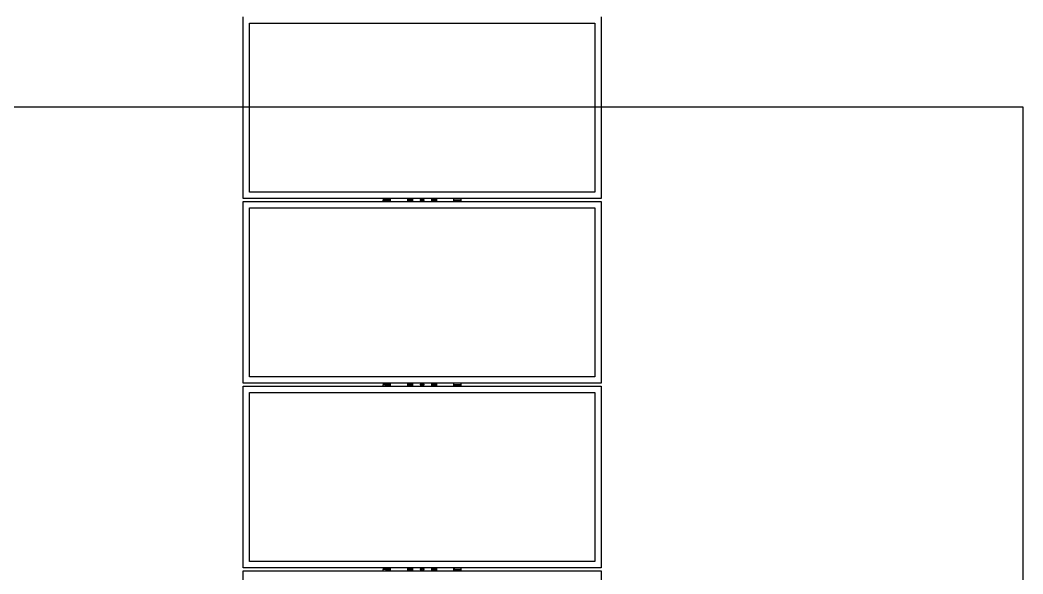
# Model space of a CAD drawing. Header units: feet. Extents: x -21 to 5170, y -254 to 1413.
# Drawn here: x 2229.6 to 2480.3, y 198.8 to 337.2 of the extents above; entities that cross this region are included whole.
import ezdxf

# ---------------------------------------------------------------- set-up
doc = ezdxf.new("R2010")
doc.units = ezdxf.units.FT
doc.header["$MEASUREMENT"] = 0
doc.layers.add('E-ARRY-TABL', color=9, linetype='Continuous')
doc.layers.add('G-NPLT', color=67, linetype='Continuous', plot=False)

msp = doc.modelspace()

# ---------------------------------------------------------------- linework, layer by layer
at = {"layer": 'E-ARRY-TABL'}
for p, q in [((2285.32588, 292.63714), (2285.32588, 338.04793)), ((2286.92808, 294.23934), (2286.92808, 336.44574)), ((2286.92808, 336.44574), (2373.26351, 336.44574)), ((2373.26351, 336.44574), (2373.26351, 294.23934)), ((2374.86571, 338.04793), (2374.86571, 292.63714)), ((2373.26351, 294.23934), (2286.92808, 294.23934)), ((2374.86571, 292.63714), (2285.32588, 292.63714)), ((2285.32588, 291.90471), (2374.86571, 291.90471)), ((2285.32588, 246.49392), (2285.32588, 291.90471)), ((2320.95496, 292.63714), (2320.36818, 292.55751)), ((2320.36818, 291.98434), (2320.95423, 291.90471)), ((2326.55737, 291.91268), (2326.56613, 291.90471)), ((2326.93206, 291.90471), (2327.06063, 291.97932)), ((2327.06994, 291.90471), (2327.0959, 291.91855)), ((2327.22544, 292.62917), (2327.21668, 292.63714)), ((2332.96853, 291.91048), (2332.97491, 291.90471)), ((2333.12166, 292.63714), (2333.09337, 292.62194)), ((2333.25758, 292.63714), (2333.12904, 292.5614)), ((2333.63185, 292.63137), (2333.62546, 292.63714)), ((2339.82341, 292.55751), (2339.23663, 292.63714)), ((2339.23736, 291.90471), (2339.82341, 291.98434)), ((2374.86571, 291.90471), (2374.86571, 246.49392)), ((2286.92808, 248.09611), (2286.92808, 290.30251)), ((2286.92808, 290.30251), (2373.26351, 290.30251)), ((2373.26351, 290.30251), (2373.26351, 248.09611)), ((2374.86571, 246.49392), (2285.32588, 246.49392)), ((2285.32588, 245.76149), (2374.86571, 245.76149)), ((2285.32588, 200.35069), (2285.32588, 245.76149)), ((2373.26351, 248.09611), (2286.92808, 248.09611)), ((2320.95496, 246.49392), (2320.36818, 246.41429)), ((2320.36818, 245.84111), (2320.95423, 245.76149)), ((2326.55737, 245.76946), (2326.56613, 245.76149)), ((2326.93206, 245.76149), (2327.06063, 245.8361)), ((2327.06994, 245.76149), (2327.0959, 245.77532)), ((2327.22544, 246.48594), (2327.21668, 246.49392)), ((2332.96853, 245.76726), (2332.97491, 245.76149)), ((2333.12166, 246.49392), (2333.09337, 246.47872)), ((2333.25758, 246.49392), (2333.12904, 246.41818)), ((2333.63185, 246.48815), (2333.62546, 246.49392)), ((2339.82341, 246.41429), (2339.23663, 246.49392)), ((2339.23736, 245.76149), (2339.82341, 245.84111)), ((2374.86571, 245.76149), (2374.86571, 200.35069)), ((2286.92808, 201.95289), (2286.92808, 244.15929)), ((2286.92808, 244.15929), (2373.26351, 244.15929)), ((2373.26351, 244.15929), (2373.26351, 201.95289)), ((2373.26351, 201.95289), (2286.92808, 201.95289)), ((2374.86571, 200.35069), (2285.32588, 200.35069)), ((2285.32588, 154.20747), (2285.32588, 199.61826)), ((2285.32588, 199.61826), (2374.86571, 199.61826)), ((2320.95496, 200.35069), (2320.36818, 200.27107)), ((2320.36818, 199.69789), (2320.95423, 199.61826)), ((2326.55737, 199.62624), (2326.56613, 199.61826)), ((2326.93206, 199.61826), (2327.06063, 199.69288)), ((2327.06994, 199.61826), (2327.0959, 199.6321)), ((2327.22544, 200.34272), (2327.21668, 200.35069)), ((2332.96853, 199.62403), (2332.97491, 199.61826)), ((2333.12166, 200.35069), (2333.09337, 200.3355)), ((2333.25758, 200.35069), (2333.12904, 200.27496)), ((2333.63185, 200.34492), (2333.62546, 200.35069)), ((2339.82341, 200.27107), (2339.23663, 200.35069)), ((2339.23736, 199.61826), (2339.82341, 199.69789)), ((2374.86571, 199.61826), (2374.86571, 154.20747))]:
    msp.add_line(p, q, dxfattribs=at)
for centre, radius in [((2326.89141, 292.27092), 0.33715), ((2326.89141, 292.27092), 0.24051), ((2326.89141, 292.27092), 0.22889), ((2333.30019, 292.27092), 0.33715), ((2333.30019, 292.27092), 0.24051), ((2333.30019, 292.27092), 0.22889), ((2326.89141, 246.1277), 0.33715), ((2326.89141, 246.1277), 0.24051), ((2326.89141, 246.1277), 0.22889), ((2333.30019, 246.1277), 0.33715), ((2333.30019, 246.1277), 0.24051), ((2333.30019, 246.1277), 0.22889), ((2326.89141, 199.98448), 0.33715), ((2326.89141, 199.98448), 0.24051), ((2326.89141, 199.98448), 0.22889), ((2333.30019, 199.98448), 0.33715), ((2333.30019, 199.98448), 0.24051), ((2333.30019, 199.98448), 0.22889)]:
    msp.add_circle(centre, radius, dxfattribs=at)
for centre, radius, start, end in [((2326.89141, 292.27092), 0.48981, 131.6116092, 227.0024407), ((2326.89141, 292.27092), 0.40742, 115.9892336, 244.0107664), ((2326.89141, 292.27092), 0.40742, 300.1274387, 64.0107664), ((2326.89141, 292.27092), 0.48981, 311.6116092, 47.0024032), ((2333.30019, 292.27092), 0.48981, 131.6116092, 227.3815096), ((2333.30019, 292.27092), 0.40742, 120.5065041, 244.0107664), ((2333.30019, 292.27092), 0.40742, 295.9892336, 64.0107664), ((2333.30019, 292.27092), 0.48981, 311.6116092, 47.3814721), ((2326.89141, 246.1277), 0.48981, 131.6116092, 227.0024407), ((2326.89141, 246.1277), 0.40742, 115.9892336, 244.0107664), ((2326.89141, 246.1277), 0.40742, 300.1274387, 64.0107664), ((2326.89141, 246.1277), 0.48981, 311.6116092, 47.0024032), ((2333.30019, 246.1277), 0.48981, 131.6116092, 227.3815096), ((2333.30019, 246.1277), 0.40742, 120.5065041, 244.0107664), ((2333.30019, 246.1277), 0.40742, 295.9892336, 64.0107664), ((2333.30019, 246.1277), 0.48981, 311.6116092, 47.3814721), ((2326.89141, 199.98448), 0.48981, 131.6116092, 227.0024407), ((2326.89141, 199.98448), 0.40742, 115.9892336, 244.0107664), ((2326.89141, 199.98448), 0.40742, 300.1274387, 64.0107664), ((2326.89141, 199.98448), 0.48981, 311.6116092, 47.0024032), ((2333.30019, 199.98448), 0.48981, 131.6116092, 227.3815096), ((2333.30019, 199.98448), 0.40742, 120.5065041, 244.0107664), ((2333.30019, 199.98448), 0.40742, 295.9892336, 64.0107664), ((2333.30019, 199.98448), 0.48981, 311.6116092, 47.3814721)]:
    msp.add_arc(centre, radius, start, end, dxfattribs=at)
for points, knots in [([(2320.36818, 292.55751), (2320.36818, 292.57123), (2320.36818, 292.58778), (2320.36818, 292.62994), (2320.36818, 292.63714)], [0, 0, 0, 0, 0.829245833, 1, 1, 1, 1]), ([(2320.36818, 292.55751), (2320.36818, 292.55246), (2320.36818, 292.52296), (2320.36818, 292.49646), (2320.36818, 292.45077), (2320.36818, 292.40885), (2320.36818, 292.35762), (2320.36818, 292.31986), (2320.36818, 292.30073)], [0, 0, 0, 0, 0.104408076, 0.610092505, 0.713229006, 0.816381409, 0.906958044, 1, 1, 1, 1]), ([(2322.20591, 292.34936), (2321.89974, 292.33863), (2321.28746, 292.31716), (2320.67459, 292.3062), (2320.36818, 292.30073)], [0, 0, 0, 0, 0.500036901, 1, 1, 1, 1]), ([(2320.36818, 292.30073), (2320.36818, 292.2975), (2320.36818, 292.29295), (2320.36818, 292.28573), (2320.36818, 292.28126), (2320.36818, 292.27763), (2320.36818, 292.27619), (2320.36818, 292.27329), (2320.36818, 292.26852), (2320.36818, 292.26188), (2320.36818, 292.25331), (2320.36818, 292.23974), (2320.36818, 292.21922), (2320.36818, 292.2024), (2320.36818, 292.19269)], [0, 0, 0, 0, 0.088792677, 0.125266565, 0.198196576, 0.211434953, 0.224673296, 0.237911626, 0.290864967, 0.355531486, 0.42020743, 0.526263413, 0.726625991, 1, 1, 1, 1]), ([(2322.20613, 292.09539), (2321.90004, 292.11577), (2321.28793, 292.15651), (2320.67474, 292.18063), (2320.36818, 292.19269)], [0, 0, 0, 0, 0.500050032, 1, 1, 1, 1]), ([(2320.36818, 291.98434), (2320.36818, 291.99927), (2320.36818, 292.02743), (2320.36818, 292.05942), (2320.36818, 292.08565), (2320.36818, 292.1291), (2320.36818, 292.16801), (2320.36818, 292.19034), (2320.36818, 292.19269)], [0, 0, 0, 0, 0.336781761, 0.635414469, 0.762435252, 0.874639399, 0.986817621, 1, 1, 1, 1]), ([(2320.36818, 291.90471), (2320.36818, 291.91318), (2320.36818, 291.95486), (2320.36818, 291.97126), (2320.36818, 291.98434)], [0, 0, 0, 0, 0.203251759, 1, 1, 1, 1]), ([(2322.20591, 292.34936), (2322.20602, 292.3779), (2322.20625, 292.4393), (2322.20595, 292.52515), (2322.2052, 292.59561), (2322.20436, 292.62472), (2322.204, 292.63714)], [0, 0, 0, 0, 0.237682332, 0.511297981, 0.791460281, 1, 1, 1, 1]), ([(2322.20401, 291.90471), (2322.20436, 291.91721), (2322.20515, 291.9455), (2322.20592, 292.01074), (2322.20606, 292.0673), (2322.20613, 292.09539)], [0, 0, 0, 0, 0.284877006, 0.644722971, 1, 1, 1, 1]), ([(2322.20613, 292.09539), (2322.20605, 292.1347), (2322.20595, 292.1817), (2322.20567, 292.23708), (2322.20562, 292.26199), (2322.20561, 292.28306), (2322.20568, 292.29834), (2322.20568, 292.3093), (2322.20576, 292.32532), (2322.20586, 292.34028), (2322.20591, 292.34936)], [0, 0, 0, 0, 0.473900563, 0.566584192, 0.646097342, 0.765289978, 0.812851893, 0.824688911, 0.893504587, 1, 1, 1, 1]), ([(2326.72218, 292.56253), (2326.67803, 292.5369), (2326.62102, 292.50382), (2326.56618, 292.472), (2326.55383, 292.46483)], [0, 0, 0, 0, 0.774619327, 1, 1, 1, 1]), ([(2326.55383, 292.46483), (2326.5539, 292.43321), (2326.55404, 292.36941), (2326.55418, 292.30345), (2326.55426, 292.27017)], [0, 0, 0, 0, 0.495457963, 1, 1, 1, 1]), ([(2326.55426, 292.27017), (2326.55427, 292.26556), (2326.55441, 292.19983), (2326.55456, 292.13541), (2326.55469, 292.07552)], [0, 0, 0, 0, 0.070220322, 1, 1, 1, 1]), ([(2326.55469, 292.07552), (2326.5821, 292.05978), (2326.63743, 292.028), (2326.69462, 291.99515), (2326.72348, 291.97857)], [0, 0, 0, 0, 0.495457963, 1, 1, 1, 1]), ([(2326.85075, 292.63714), (2326.82189, 292.62039), (2326.77953, 292.59581), (2326.73605, 292.57057), (2326.72218, 292.56253)], [0, 0, 0, 0, 0.681174188, 1, 1, 1, 1]), ([(2326.72348, 291.97857), (2326.72748, 291.97627), (2326.7709, 291.95133), (2326.81345, 291.92689), (2326.85208, 291.90471)], [0, 0, 0, 0, 0.09219659, 1, 1, 1, 1]), ([(2327.05933, 292.56328), (2327.05533, 292.56558), (2327.01191, 292.59052), (2326.96936, 292.61495), (2326.93073, 292.63714)], [0, 0, 0, 0, 0.09219659, 1, 1, 1, 1]), ([(2327.22812, 292.46633), (2327.20071, 292.48207), (2327.14538, 292.51385), (2327.08819, 292.5467), (2327.05933, 292.56328)], [0, 0, 0, 0, 0.495457963, 1, 1, 1, 1]), ([(2327.06063, 291.97932), (2327.07448, 291.98736), (2327.13145, 292.02042), (2327.18697, 292.05264), (2327.22898, 292.07702)], [0, 0, 0, 0, 0.243165711, 1, 1, 1, 1]), ([(2327.22855, 292.27167), (2327.22854, 292.27629), (2327.2284, 292.34202), (2327.22825, 292.40644), (2327.22812, 292.46633)], [0, 0, 0, 0, 0.070220322, 1, 1, 1, 1]), ([(2327.22898, 292.07702), (2327.22891, 292.10864), (2327.22877, 292.17244), (2327.22863, 292.2384), (2327.22855, 292.27167)], [0, 0, 0, 0, 0.495457963, 1, 1, 1, 1]), ([(2327.45885, 291.90471), (2327.45907, 291.93326), (2327.46092, 292.17739), (2327.45959, 292.42154), (2327.45842, 292.63714)], [0, 0, 0, 0, 0.116959652, 1, 1, 1, 1]), ([(2327.68712, 292.63714), (2327.68793, 292.42108), (2327.68886, 292.17693), (2327.68738, 291.93279), (2327.68721, 291.90471)], [0, 0, 0, 0, 0.88496735, 1, 1, 1, 1]), ([(2330.02467, 291.90471), (2330.0051, 291.90695), (2329.94203, 291.91418), (2329.84698, 291.96955), (2329.75567, 292.06292), (2329.70266, 292.18286), (2329.69434, 292.31218), (2329.73128, 292.43667), (2329.8091, 292.5409), (2329.90889, 292.61341), (2329.98488, 292.62997), (2330.01781, 292.63714)], [0, 0, 0, 0, 0.055467135, 0.178740105, 0.301068238, 0.422074784, 0.541486052, 0.660550552, 0.781493861, 0.905315943, 1, 1, 1, 1]), ([(2330.32752, 292.21869), (2330.33087, 292.24515), (2330.33656, 292.28996), (2330.31916, 292.36028), (2330.28372, 292.4236), (2330.22289, 292.47686), (2330.14809, 292.50724), (2330.06703, 292.5113), (2329.98905, 292.48821), (2329.92336, 292.44078), (2329.87713, 292.37463), (2329.85514, 292.2968), (2329.86004, 292.2158), (2329.88116, 292.16574), (2329.90973, 292.12089), (2329.94599, 292.08081), (2330.01678, 292.04218), (2330.09667, 292.02886), (2330.1769, 292.04276), (2330.24733, 292.08249), (2330.30238, 292.14266), (2330.31916, 292.1934), (2330.32752, 292.21869)], [0, 0, 0, 0, 0.05318276, 0.090051856, 0.143930989, 0.197508132, 0.250693831, 0.303997406, 0.357752004, 0.411588514, 0.465007081, 0.518157859, 0.571608056, 0.625348022, 0.625461196, 0.679189914, 0.732471661, 0.785668797, 0.839276455, 0.893156273, 0.946740624, 1, 1, 1, 1]), ([(2330.48948, 292.31364), (2330.49017, 292.27124), (2330.49156, 292.18615), (2330.43749, 292.06627), (2330.34813, 291.97197), (2330.25188, 291.91493), (2330.18706, 291.9072), (2330.16618, 291.90471)], [0, 0, 0, 0, 0.218328363, 0.43818827, 0.662256444, 0.89122321, 1, 1, 1, 1]), ([(2330.18795, 292.63714), (2330.22778, 292.62475), (2330.30935, 292.59937), (2330.4079, 292.51386), (2330.47019, 292.41359), (2330.48393, 292.34243), (2330.48948, 292.31364)], [0, 0, 0, 0, 0.263744587, 0.540159175, 0.814036973, 1, 1, 1, 1]), ([(2332.50433, 291.90471), (2332.50365, 292.12402), (2332.5029, 292.36817), (2332.50417, 292.61231), (2332.5043, 292.63714)], [0, 0, 0, 0, 0.898277382, 1, 1, 1, 1]), ([(2332.73272, 292.63714), (2332.73253, 292.61181), (2332.73065, 292.36768), (2332.73199, 292.12353), (2332.73319, 291.90471)], [0, 0, 0, 0, 0.10376783, 1, 1, 1, 1]), ([(2333.12904, 292.5614), (2333.11524, 292.55327), (2333.05848, 292.51983), (2333.00318, 292.48725), (2332.96133, 292.46259)], [0, 0, 0, 0, 0.243165711, 1, 1, 1, 1]), ([(2332.96133, 292.46259), (2332.96161, 292.43098), (2332.96217, 292.36718), (2332.96276, 292.30122), (2332.96305, 292.26794)], [0, 0, 0, 0, 0.495457963, 1, 1, 1, 1]), ([(2332.96305, 292.26794), (2332.96309, 292.26333), (2332.96367, 292.1976), (2332.96424, 292.13319), (2332.96477, 292.0733)], [0, 0, 0, 0, 0.070220322, 1, 1, 1, 1]), ([(2332.96477, 292.0733), (2332.99229, 292.05774), (2333.04782, 292.02632), (2333.10523, 291.99385), (2333.1342, 291.97747)], [0, 0, 0, 0, 0.495457963, 1, 1, 1, 1]), ([(2333.1342, 291.97747), (2333.13822, 291.97519), (2333.18165, 291.95063), (2333.22421, 291.92656), (2333.26283, 291.90471)], [0, 0, 0, 0, 0.092516545, 1, 1, 1, 1]), ([(2333.46617, 292.56438), (2333.46215, 292.56665), (2333.41872, 292.59122), (2333.37616, 292.61529), (2333.33754, 292.63714)], [0, 0, 0, 0, 0.092516545, 1, 1, 1, 1]), ([(2333.34279, 291.90471), (2333.37169, 291.92174), (2333.41405, 291.9467), (2333.45753, 291.97231), (2333.47133, 291.98045)], [0, 0, 0, 0, 0.682346465, 1, 1, 1, 1]), ([(2333.6356, 292.46855), (2333.60808, 292.48411), (2333.55255, 292.51553), (2333.49514, 292.548), (2333.46617, 292.56438)], [0, 0, 0, 0, 0.495457963, 1, 1, 1, 1]), ([(2333.47133, 291.98045), (2333.51532, 292.00636), (2333.5721, 292.03982), (2333.62673, 292.07201), (2333.63904, 292.07926)], [0, 0, 0, 0, 0.774619327, 1, 1, 1, 1]), ([(2333.63732, 292.27391), (2333.63728, 292.27852), (2333.6367, 292.34425), (2333.63613, 292.40866), (2333.6356, 292.46855)], [0, 0, 0, 0, 0.070220322, 1, 1, 1, 1]), ([(2333.63904, 292.07926), (2333.63876, 292.11087), (2333.6382, 292.17467), (2333.63761, 292.24063), (2333.63732, 292.27391)], [0, 0, 0, 0, 0.495457963, 1, 1, 1, 1]), ([(2337.98568, 292.34936), (2337.98556, 292.38239), (2337.98531, 292.45352), (2337.98581, 292.54798), (2337.98665, 292.61201), (2337.98745, 292.63212), (2337.98765, 292.63714)], [0, 0, 0, 0, 0.272878633, 0.587618909, 0.897093641, 1, 1, 1, 1]), ([(2337.98546, 292.09539), (2337.98554, 292.1347), (2337.98564, 292.1817), (2337.98592, 292.23708), (2337.98597, 292.26199), (2337.98598, 292.28306), (2337.98592, 292.29834), (2337.98591, 292.3093), (2337.98583, 292.32532), (2337.98574, 292.34028), (2337.98568, 292.34936)], [0, 0, 0, 0, 0.473900563, 0.566584192, 0.646097342, 0.765289978, 0.812851893, 0.824688911, 0.893504587, 1, 1, 1, 1]), ([(2337.98546, 292.09539), (2338.29155, 292.11577), (2338.90366, 292.15651), (2339.51685, 292.18063), (2339.82341, 292.19269)], [0, 0, 0, 0, 0.500050032, 1, 1, 1, 1]), ([(2337.98766, 291.90471), (2337.98747, 291.90974), (2337.98667, 291.92989), (2337.98577, 291.99315), (2337.98556, 292.06112), (2337.98546, 292.09539)], [0, 0, 0, 0, 0.141530855, 0.567144679, 1, 1, 1, 1]), ([(2337.98568, 292.34936), (2338.29185, 292.33863), (2338.90413, 292.31716), (2339.517, 292.3062), (2339.82341, 292.30073)], [0, 0, 0, 0, 0.500036901, 1, 1, 1, 1]), ([(2339.82341, 292.63714), (2339.82341, 292.62867), (2339.82341, 292.58699), (2339.82341, 292.57059), (2339.82341, 292.55751)], [0, 0, 0, 0, 0.203251759, 1, 1, 1, 1]), ([(2339.82341, 292.30073), (2339.82341, 292.31943), (2339.82341, 292.35935), (2339.82341, 292.41229), (2339.82341, 292.45574), (2339.82341, 292.4827), (2339.82341, 292.51443), (2339.82341, 292.54276), (2339.82341, 292.55751)], [0, 0, 0, 0, 0.090987099, 0.194222261, 0.297480686, 0.412851507, 0.694273649, 1, 1, 1, 1]), ([(2339.82341, 292.19269), (2339.82341, 292.20601), (2339.82341, 292.22448), (2339.82341, 292.24481), (2339.82341, 292.2528), (2339.82341, 292.26078), (2339.82341, 292.26809), (2339.82341, 292.27474), (2339.82341, 292.27641), (2339.82341, 292.27873), (2339.82341, 292.28172), (2339.82341, 292.28704), (2339.82341, 292.29338), (2339.82341, 292.29838), (2339.82341, 292.30073)], [0, 0, 0, 0, 0.378460386, 0.525059812, 0.561520365, 0.597982148, 0.743875857, 0.762193155, 0.780422606, 0.789537342, 0.825996993, 0.862456604, 0.935401836, 1, 1, 1, 1]), ([(2339.82341, 291.98434), (2339.82341, 291.9994), (2339.82341, 292.02922), (2339.82341, 292.05821), (2339.82341, 292.09281), (2339.82341, 292.13885), (2339.82341, 292.1755), (2339.82341, 292.19269)], [0, 0, 0, 0, 0.332265312, 0.657491515, 0.788304514, 0.900705037, 1, 1, 1, 1]), ([(2339.82341, 291.98434), (2339.82341, 291.97062), (2339.82341, 291.95407), (2339.82341, 291.91191), (2339.82341, 291.90471)], [0, 0, 0, 0, 0.829245833, 1, 1, 1, 1]), ([(2320.36818, 246.41429), (2320.36818, 246.42801), (2320.36818, 246.44455), (2320.36818, 246.48672), (2320.36818, 246.49392)], [0, 0, 0, 0, 0.829245833, 1, 1, 1, 1]), ([(2320.36818, 246.41429), (2320.36818, 246.40924), (2320.36818, 246.37974), (2320.36818, 246.35324), (2320.36818, 246.30755), (2320.36818, 246.26563), (2320.36818, 246.2144), (2320.36818, 246.17664), (2320.36818, 246.1575)], [0, 0, 0, 0, 0.104408076, 0.610092505, 0.713229006, 0.816381409, 0.906958044, 1, 1, 1, 1]), ([(2322.20591, 246.20614), (2321.89974, 246.1954), (2321.28746, 246.17393), (2320.67459, 246.16298), (2320.36818, 246.1575)], [0, 0, 0, 0, 0.500036901, 1, 1, 1, 1]), ([(2320.36818, 246.1575), (2320.36818, 246.15428), (2320.36818, 246.14973), (2320.36818, 246.1425), (2320.36818, 246.13803), (2320.36818, 246.13441), (2320.36818, 246.13296), (2320.36818, 246.13007), (2320.36818, 246.1253), (2320.36818, 246.11866), (2320.36818, 246.11008), (2320.36818, 246.09651), (2320.36818, 246.07599), (2320.36818, 246.05918), (2320.36818, 246.04947)], [0, 0, 0, 0, 0.088792677, 0.125266565, 0.198196576, 0.211434953, 0.224673296, 0.237911626, 0.290864967, 0.355531486, 0.42020743, 0.526263413, 0.726625991, 1, 1, 1, 1]), ([(2322.20613, 245.95217), (2321.90004, 245.97254), (2321.28793, 246.01329), (2320.67474, 246.03741), (2320.36818, 246.04947)], [0, 0, 0, 0, 0.500050032, 1, 1, 1, 1]), ([(2320.36818, 245.84111), (2320.36818, 245.85604), (2320.36818, 245.88421), (2320.36818, 245.9162), (2320.36818, 245.94243), (2320.36818, 245.98588), (2320.36818, 246.02479), (2320.36818, 246.04712), (2320.36818, 246.04947)], [0, 0, 0, 0, 0.336781761, 0.635414469, 0.762435252, 0.874639399, 0.986817621, 1, 1, 1, 1]), ([(2320.36818, 245.76149), (2320.36818, 245.76996), (2320.36818, 245.81163), (2320.36818, 245.82804), (2320.36818, 245.84111)], [0, 0, 0, 0, 0.203251759, 1, 1, 1, 1]), ([(2322.20591, 246.20614), (2322.20602, 246.23468), (2322.20625, 246.29608), (2322.20595, 246.38193), (2322.2052, 246.45239), (2322.20436, 246.4815), (2322.204, 246.49392)], [0, 0, 0, 0, 0.237682332, 0.511297981, 0.791460281, 1, 1, 1, 1]), ([(2322.20401, 245.76149), (2322.20436, 245.77399), (2322.20515, 245.80228), (2322.20592, 245.86752), (2322.20606, 245.92407), (2322.20613, 245.95217)], [0, 0, 0, 0, 0.284877006, 0.644722971, 1, 1, 1, 1]), ([(2322.20613, 245.95217), (2322.20605, 245.99148), (2322.20595, 246.03848), (2322.20567, 246.09386), (2322.20562, 246.11877), (2322.20561, 246.13984), (2322.20568, 246.15511), (2322.20568, 246.16608), (2322.20576, 246.1821), (2322.20586, 246.19705), (2322.20591, 246.20614)], [0, 0, 0, 0, 0.473900563, 0.566584192, 0.646097342, 0.765289978, 0.812851893, 0.824688911, 0.893504587, 1, 1, 1, 1]), ([(2326.72218, 246.4193), (2326.67803, 246.39368), (2326.62102, 246.3606), (2326.56618, 246.32878), (2326.55383, 246.3216)], [0, 0, 0, 0, 0.774619327, 1, 1, 1, 1]), ([(2326.55383, 246.3216), (2326.5539, 246.28999), (2326.55404, 246.22619), (2326.55418, 246.16023), (2326.55426, 246.12695)], [0, 0, 0, 0, 0.495457963, 1, 1, 1, 1]), ([(2326.55426, 246.12695), (2326.55427, 246.12234), (2326.55441, 246.0566), (2326.55456, 245.99219), (2326.55469, 245.9323)], [0, 0, 0, 0, 0.070220322, 1, 1, 1, 1]), ([(2326.55469, 245.9323), (2326.5821, 245.91655), (2326.63743, 245.88478), (2326.69462, 245.85192), (2326.72348, 245.83535)], [0, 0, 0, 0, 0.495457963, 1, 1, 1, 1]), ([(2326.85075, 246.49392), (2326.82189, 246.47717), (2326.77953, 246.45258), (2326.73605, 246.42735), (2326.72218, 246.4193)], [0, 0, 0, 0, 0.681174188, 1, 1, 1, 1]), ([(2326.72348, 245.83535), (2326.72748, 245.83305), (2326.7709, 245.80811), (2326.81345, 245.78367), (2326.85208, 245.76149)], [0, 0, 0, 0, 0.09219659, 1, 1, 1, 1]), ([(2327.05933, 246.42005), (2327.05533, 246.42235), (2327.01191, 246.44729), (2326.96936, 246.47173), (2326.93073, 246.49392)], [0, 0, 0, 0, 0.09219659, 1, 1, 1, 1]), ([(2327.22812, 246.3231), (2327.20071, 246.33885), (2327.14538, 246.37063), (2327.08819, 246.40348), (2327.05933, 246.42005)], [0, 0, 0, 0, 0.495457963, 1, 1, 1, 1]), ([(2327.06063, 245.8361), (2327.07448, 245.84414), (2327.13145, 245.8772), (2327.18697, 245.90942), (2327.22898, 245.9338)], [0, 0, 0, 0, 0.243165711, 1, 1, 1, 1]), ([(2327.22855, 246.12845), (2327.22854, 246.13307), (2327.2284, 246.1988), (2327.22825, 246.26321), (2327.22812, 246.3231)], [0, 0, 0, 0, 0.070220322, 1, 1, 1, 1]), ([(2327.22898, 245.9338), (2327.22891, 245.96541), (2327.22877, 246.02922), (2327.22863, 246.09517), (2327.22855, 246.12845)], [0, 0, 0, 0, 0.495457963, 1, 1, 1, 1]), ([(2327.45885, 245.76149), (2327.45907, 245.79004), (2327.46092, 246.03417), (2327.45959, 246.27832), (2327.45842, 246.49392)], [0, 0, 0, 0, 0.116959652, 1, 1, 1, 1]), ([(2327.68712, 246.49392), (2327.68793, 246.27785), (2327.68886, 246.0337), (2327.68738, 245.78957), (2327.68721, 245.76149)], [0, 0, 0, 0, 0.88496735, 1, 1, 1, 1]), ([(2330.02467, 245.76149), (2330.0051, 245.76373), (2329.94203, 245.77095), (2329.84698, 245.82633), (2329.75567, 245.91969), (2329.70266, 246.03963), (2329.69434, 246.16896), (2329.73128, 246.29344), (2329.8091, 246.39767), (2329.90889, 246.47018), (2329.98488, 246.48674), (2330.01781, 246.49392)], [0, 0, 0, 0, 0.055467135, 0.178740105, 0.301068238, 0.422074784, 0.541486052, 0.660550552, 0.781493861, 0.905315943, 1, 1, 1, 1]), ([(2330.32752, 246.07547), (2330.33087, 246.10193), (2330.33656, 246.14674), (2330.31916, 246.21706), (2330.28372, 246.28038), (2330.22289, 246.33364), (2330.14809, 246.36402), (2330.06703, 246.36808), (2329.98905, 246.34499), (2329.92336, 246.29755), (2329.87713, 246.23141), (2329.85514, 246.15358), (2329.86004, 246.07258), (2329.88116, 246.02252), (2329.90973, 245.97767), (2329.94599, 245.93759), (2330.01678, 245.89896), (2330.09667, 245.88563), (2330.1769, 245.89954), (2330.24733, 245.93927), (2330.30238, 245.99943), (2330.31916, 246.05017), (2330.32752, 246.07547)], [0, 0, 0, 0, 0.05318276, 0.090051856, 0.143930989, 0.197508132, 0.250693831, 0.303997406, 0.357752004, 0.411588514, 0.465007081, 0.518157859, 0.571608056, 0.625348022, 0.625461196, 0.679189914, 0.732471661, 0.785668797, 0.839276455, 0.893156273, 0.946740624, 1, 1, 1, 1]), ([(2330.48948, 246.17042), (2330.49017, 246.12802), (2330.49156, 246.04292), (2330.43749, 245.92304), (2330.34813, 245.82874), (2330.25188, 245.77171), (2330.18706, 245.76398), (2330.16618, 245.76149)], [0, 0, 0, 0, 0.218328363, 0.43818827, 0.662256444, 0.89122321, 1, 1, 1, 1]), ([(2330.18795, 246.49392), (2330.22778, 246.48153), (2330.30935, 246.45615), (2330.4079, 246.37064), (2330.47019, 246.27037), (2330.48393, 246.1992), (2330.48948, 246.17042)], [0, 0, 0, 0, 0.263744587, 0.540159175, 0.814036973, 1, 1, 1, 1]), ([(2332.50433, 245.76149), (2332.50365, 245.9808), (2332.5029, 246.22495), (2332.50417, 246.46908), (2332.5043, 246.49392)], [0, 0, 0, 0, 0.898277382, 1, 1, 1, 1]), ([(2332.73272, 246.49392), (2332.73253, 246.46858), (2332.73065, 246.22446), (2332.73199, 245.9803), (2332.73319, 245.76149)], [0, 0, 0, 0, 0.10376783, 1, 1, 1, 1]), ([(2333.12904, 246.41818), (2333.11524, 246.41005), (2333.05848, 246.37661), (2333.00318, 246.34403), (2332.96133, 246.31937)], [0, 0, 0, 0, 0.243165711, 1, 1, 1, 1]), ([(2332.96133, 246.31937), (2332.96161, 246.28775), (2332.96217, 246.22395), (2332.96276, 246.158), (2332.96305, 246.12472)], [0, 0, 0, 0, 0.495457963, 1, 1, 1, 1]), ([(2332.96305, 246.12472), (2332.96309, 246.12011), (2332.96367, 246.05438), (2332.96424, 245.98997), (2332.96477, 245.93008)], [0, 0, 0, 0, 0.070220322, 1, 1, 1, 1]), ([(2332.96477, 245.93008), (2332.99229, 245.91451), (2333.04782, 245.8831), (2333.10523, 245.85063), (2333.1342, 245.83424)], [0, 0, 0, 0, 0.495457963, 1, 1, 1, 1]), ([(2333.1342, 245.83424), (2333.13822, 245.83197), (2333.18165, 245.80741), (2333.22421, 245.78333), (2333.26283, 245.76149)], [0, 0, 0, 0, 0.092516545, 1, 1, 1, 1]), ([(2333.46617, 246.42116), (2333.46215, 246.42343), (2333.41872, 246.448), (2333.37616, 246.47207), (2333.33754, 246.49392)], [0, 0, 0, 0, 0.092516545, 1, 1, 1, 1]), ([(2333.34279, 245.76149), (2333.37169, 245.77852), (2333.41405, 245.80347), (2333.45753, 245.82909), (2333.47133, 245.83722)], [0, 0, 0, 0, 0.682346465, 1, 1, 1, 1]), ([(2333.6356, 246.32533), (2333.60808, 246.34089), (2333.55255, 246.3723), (2333.49514, 246.40478), (2333.46617, 246.42116)], [0, 0, 0, 0, 0.495457963, 1, 1, 1, 1]), ([(2333.47133, 245.83722), (2333.51532, 245.86314), (2333.5721, 245.8966), (2333.62673, 245.92878), (2333.63904, 245.93604)], [0, 0, 0, 0, 0.774619327, 1, 1, 1, 1]), ([(2333.63732, 246.13068), (2333.63728, 246.1353), (2333.6367, 246.20103), (2333.63613, 246.26544), (2333.6356, 246.32533)], [0, 0, 0, 0, 0.070220322, 1, 1, 1, 1]), ([(2333.63904, 245.93604), (2333.63876, 245.96765), (2333.6382, 246.03145), (2333.63761, 246.09741), (2333.63732, 246.13068)], [0, 0, 0, 0, 0.495457963, 1, 1, 1, 1]), ([(2337.98568, 246.20614), (2337.98556, 246.23917), (2337.98531, 246.3103), (2337.98581, 246.40476), (2337.98665, 246.46878), (2337.98745, 246.4889), (2337.98765, 246.49392)], [0, 0, 0, 0, 0.272878633, 0.587618909, 0.897093641, 1, 1, 1, 1]), ([(2337.98546, 245.95217), (2337.98554, 245.99148), (2337.98564, 246.03848), (2337.98592, 246.09386), (2337.98597, 246.11877), (2337.98598, 246.13984), (2337.98592, 246.15511), (2337.98591, 246.16608), (2337.98583, 246.1821), (2337.98574, 246.19705), (2337.98568, 246.20614)], [0, 0, 0, 0, 0.473900563, 0.566584192, 0.646097342, 0.765289978, 0.812851893, 0.824688911, 0.893504587, 1, 1, 1, 1]), ([(2337.98546, 245.95217), (2338.29155, 245.97254), (2338.90366, 246.01329), (2339.51685, 246.03741), (2339.82341, 246.04947)], [0, 0, 0, 0, 0.500050032, 1, 1, 1, 1]), ([(2337.98766, 245.76149), (2337.98747, 245.76652), (2337.98667, 245.78667), (2337.98577, 245.84993), (2337.98556, 245.9179), (2337.98546, 245.95217)], [0, 0, 0, 0, 0.141530855, 0.567144679, 1, 1, 1, 1]), ([(2337.98568, 246.20614), (2338.29185, 246.1954), (2338.90413, 246.17393), (2339.517, 246.16298), (2339.82341, 246.1575)], [0, 0, 0, 0, 0.500036901, 1, 1, 1, 1]), ([(2339.82341, 246.49392), (2339.82341, 246.48545), (2339.82341, 246.44377), (2339.82341, 246.42736), (2339.82341, 246.41429)], [0, 0, 0, 0, 0.203251759, 1, 1, 1, 1]), ([(2339.82341, 246.1575), (2339.82341, 246.1762), (2339.82341, 246.21613), (2339.82341, 246.26907), (2339.82341, 246.31252), (2339.82341, 246.33948), (2339.82341, 246.37121), (2339.82341, 246.39954), (2339.82341, 246.41429)], [0, 0, 0, 0, 0.090987099, 0.194222261, 0.297480686, 0.412851507, 0.694273649, 1, 1, 1, 1]), ([(2339.82341, 246.04947), (2339.82341, 246.06279), (2339.82341, 246.08126), (2339.82341, 246.10159), (2339.82341, 246.10958), (2339.82341, 246.11756), (2339.82341, 246.12487), (2339.82341, 246.13152), (2339.82341, 246.13319), (2339.82341, 246.13551), (2339.82341, 246.1385), (2339.82341, 246.14382), (2339.82341, 246.15016), (2339.82341, 246.15516), (2339.82341, 246.1575)], [0, 0, 0, 0, 0.378460386, 0.525059812, 0.561520365, 0.597982148, 0.743875857, 0.762193155, 0.780422606, 0.789537342, 0.825996993, 0.862456604, 0.935401836, 1, 1, 1, 1]), ([(2339.82341, 245.84111), (2339.82341, 245.85618), (2339.82341, 245.886), (2339.82341, 245.91499), (2339.82341, 245.94958), (2339.82341, 245.99563), (2339.82341, 246.03228), (2339.82341, 246.04947)], [0, 0, 0, 0, 0.332265312, 0.657491515, 0.788304514, 0.900705037, 1, 1, 1, 1]), ([(2339.82341, 245.84111), (2339.82341, 245.82739), (2339.82341, 245.81085), (2339.82341, 245.76869), (2339.82341, 245.76149)], [0, 0, 0, 0, 0.829245833, 1, 1, 1, 1]), ([(2320.36818, 200.27107), (2320.36818, 200.28479), (2320.36818, 200.30133), (2320.36818, 200.3435), (2320.36818, 200.35069)], [0, 0, 0, 0, 0.829245833, 1, 1, 1, 1]), ([(2320.36818, 200.27107), (2320.36818, 200.26602), (2320.36818, 200.23651), (2320.36818, 200.21002), (2320.36818, 200.16433), (2320.36818, 200.1224), (2320.36818, 200.07118), (2320.36818, 200.03341), (2320.36818, 200.01428)], [0, 0, 0, 0, 0.104408076, 0.610092505, 0.713229006, 0.816381409, 0.906958044, 1, 1, 1, 1]), ([(2322.20591, 200.06291), (2321.89974, 200.05218), (2321.28746, 200.03071), (2320.67459, 200.01976), (2320.36818, 200.01428)], [0, 0, 0, 0, 0.500036901, 1, 1, 1, 1]), ([(2320.36818, 200.01428), (2320.36818, 200.01105), (2320.36818, 200.0065), (2320.36818, 199.99928), (2320.36818, 199.99481), (2320.36818, 199.99119), (2320.36818, 199.98974), (2320.36818, 199.98685), (2320.36818, 199.98208), (2320.36818, 199.97543), (2320.36818, 199.96686), (2320.36818, 199.95329), (2320.36818, 199.93277), (2320.36818, 199.91595), (2320.36818, 199.90625)], [0, 0, 0, 0, 0.088792677, 0.125266565, 0.198196576, 0.211434953, 0.224673296, 0.237911626, 0.290864967, 0.355531486, 0.42020743, 0.526263413, 0.726625991, 1, 1, 1, 1]), ([(2322.20613, 199.80895), (2321.90004, 199.82932), (2321.28793, 199.87007), (2320.67474, 199.89419), (2320.36818, 199.90625)], [0, 0, 0, 0, 0.500050032, 1, 1, 1, 1]), ([(2320.36818, 199.69789), (2320.36818, 199.71282), (2320.36818, 199.74099), (2320.36818, 199.77297), (2320.36818, 199.79921), (2320.36818, 199.84266), (2320.36818, 199.88157), (2320.36818, 199.9039), (2320.36818, 199.90625)], [0, 0, 0, 0, 0.336781761, 0.635414469, 0.762435252, 0.874639399, 0.986817621, 1, 1, 1, 1]), ([(2320.36818, 199.61826), (2320.36818, 199.62673), (2320.36818, 199.66841), (2320.36818, 199.68482), (2320.36818, 199.69789)], [0, 0, 0, 0, 0.203251759, 1, 1, 1, 1]), ([(2322.20591, 200.06291), (2322.20602, 200.09146), (2322.20625, 200.15286), (2322.20595, 200.23871), (2322.2052, 200.30916), (2322.20436, 200.33827), (2322.204, 200.35069)], [0, 0, 0, 0, 0.237682332, 0.511297981, 0.791460281, 1, 1, 1, 1]), ([(2322.20401, 199.61826), (2322.20436, 199.63076), (2322.20515, 199.65905), (2322.20592, 199.7243), (2322.20606, 199.78085), (2322.20613, 199.80895)], [0, 0, 0, 0, 0.284877006, 0.644722971, 1, 1, 1, 1]), ([(2322.20613, 199.80895), (2322.20605, 199.84826), (2322.20595, 199.89526), (2322.20567, 199.95064), (2322.20562, 199.97555), (2322.20561, 199.99662), (2322.20568, 200.01189), (2322.20568, 200.02286), (2322.20576, 200.03887), (2322.20586, 200.05383), (2322.20591, 200.06291)], [0, 0, 0, 0, 0.473900563, 0.566584192, 0.646097342, 0.765289978, 0.812851893, 0.824688911, 0.893504587, 1, 1, 1, 1]), ([(2326.72218, 200.27608), (2326.67803, 200.25046), (2326.62102, 200.21738), (2326.56618, 200.18555), (2326.55383, 200.17838)], [0, 0, 0, 0, 0.774619327, 1, 1, 1, 1]), ([(2326.55383, 200.17838), (2326.5539, 200.14677), (2326.55404, 200.08296), (2326.55418, 200.01701), (2326.55426, 199.98373)], [0, 0, 0, 0, 0.495457963, 1, 1, 1, 1]), ([(2326.55426, 199.98373), (2326.55427, 199.97911), (2326.55441, 199.91338), (2326.55456, 199.84897), (2326.55469, 199.78908)], [0, 0, 0, 0, 0.070220322, 1, 1, 1, 1]), ([(2326.55469, 199.78908), (2326.5821, 199.77333), (2326.63743, 199.74155), (2326.69462, 199.7087), (2326.72348, 199.69213)], [0, 0, 0, 0, 0.495457963, 1, 1, 1, 1]), ([(2326.85075, 200.35069), (2326.82189, 200.33395), (2326.77953, 200.30936), (2326.73605, 200.28413), (2326.72218, 200.27608)], [0, 0, 0, 0, 0.681174188, 1, 1, 1, 1]), ([(2326.72348, 199.69213), (2326.72748, 199.68983), (2326.7709, 199.66489), (2326.81345, 199.64045), (2326.85208, 199.61826)], [0, 0, 0, 0, 0.09219659, 1, 1, 1, 1]), ([(2327.05933, 200.27683), (2327.05533, 200.27913), (2327.01191, 200.30407), (2326.96936, 200.32851), (2326.93073, 200.35069)], [0, 0, 0, 0, 0.09219659, 1, 1, 1, 1]), ([(2327.22812, 200.17988), (2327.20071, 200.19563), (2327.14538, 200.2274), (2327.08819, 200.26026), (2327.05933, 200.27683)], [0, 0, 0, 0, 0.495457963, 1, 1, 1, 1]), ([(2327.06063, 199.69288), (2327.07448, 199.70092), (2327.13145, 199.73398), (2327.18697, 199.76619), (2327.22898, 199.79058)], [0, 0, 0, 0, 0.243165711, 1, 1, 1, 1]), ([(2327.22855, 199.98523), (2327.22854, 199.98984), (2327.2284, 200.05558), (2327.22825, 200.11999), (2327.22812, 200.17988)], [0, 0, 0, 0, 0.070220322, 1, 1, 1, 1]), ([(2327.22898, 199.79058), (2327.22891, 199.82219), (2327.22877, 199.88599), (2327.22863, 199.95195), (2327.22855, 199.98523)], [0, 0, 0, 0, 0.495457963, 1, 1, 1, 1]), ([(2327.45885, 199.61826), (2327.45907, 199.64682), (2327.46092, 199.89095), (2327.45959, 200.1351), (2327.45842, 200.35069)], [0, 0, 0, 0, 0.116959652, 1, 1, 1, 1]), ([(2327.68712, 200.35069), (2327.68793, 200.13463), (2327.68886, 199.89048), (2327.68738, 199.64635), (2327.68721, 199.61826)], [0, 0, 0, 0, 0.88496735, 1, 1, 1, 1]), ([(2330.02467, 199.61826), (2330.0051, 199.6205), (2329.94203, 199.62773), (2329.84698, 199.68311), (2329.75567, 199.77647), (2329.70266, 199.89641), (2329.69434, 200.02573), (2329.73128, 200.15022), (2329.8091, 200.25445), (2329.90889, 200.32696), (2329.98488, 200.34352), (2330.01781, 200.35069)], [0, 0, 0, 0, 0.055467135, 0.178740105, 0.301068238, 0.422074784, 0.541486052, 0.660550552, 0.781493861, 0.905315943, 1, 1, 1, 1]), ([(2330.32752, 199.93225), (2330.33087, 199.95871), (2330.33656, 200.00351), (2330.31916, 200.07383), (2330.28372, 200.13715), (2330.22289, 200.19041), (2330.14809, 200.22079), (2330.06703, 200.22485), (2329.98905, 200.20177), (2329.92336, 200.15433), (2329.87713, 200.08818), (2329.85514, 200.01035), (2329.86004, 199.92936), (2329.88116, 199.8793), (2329.90973, 199.83445), (2329.94599, 199.79437), (2330.01678, 199.75574), (2330.09667, 199.74241), (2330.1769, 199.75632), (2330.24733, 199.79605), (2330.30238, 199.85621), (2330.31916, 199.90695), (2330.32752, 199.93225)], [0, 0, 0, 0, 0.05318276, 0.090051856, 0.143930989, 0.197508132, 0.250693831, 0.303997406, 0.357752004, 0.411588514, 0.465007081, 0.518157859, 0.571608056, 0.625348022, 0.625461196, 0.679189914, 0.732471661, 0.785668797, 0.839276455, 0.893156273, 0.946740624, 1, 1, 1, 1]), ([(2330.48948, 200.0272), (2330.49017, 199.9848), (2330.49156, 199.8997), (2330.43749, 199.77982), (2330.34813, 199.68552), (2330.25188, 199.62849), (2330.18706, 199.62075), (2330.16618, 199.61826)], [0, 0, 0, 0, 0.218328363, 0.43818827, 0.662256444, 0.89122321, 1, 1, 1, 1]), ([(2330.18795, 200.35069), (2330.22778, 200.3383), (2330.30935, 200.31293), (2330.4079, 200.22742), (2330.47019, 200.12715), (2330.48393, 200.05598), (2330.48948, 200.0272)], [0, 0, 0, 0, 0.263744587, 0.540159175, 0.814036973, 1, 1, 1, 1]), ([(2332.50433, 199.61826), (2332.50365, 199.83758), (2332.5029, 200.08172), (2332.50417, 200.32586), (2332.5043, 200.35069)], [0, 0, 0, 0, 0.898277382, 1, 1, 1, 1]), ([(2332.73272, 200.35069), (2332.73253, 200.32536), (2332.73065, 200.08123), (2332.73199, 199.83708), (2332.73319, 199.61826)], [0, 0, 0, 0, 0.10376783, 1, 1, 1, 1]), ([(2333.12904, 200.27496), (2333.11524, 200.26682), (2333.05848, 200.23339), (2333.00318, 200.2008), (2332.96133, 200.17614)], [0, 0, 0, 0, 0.243165711, 1, 1, 1, 1]), ([(2332.96133, 200.17614), (2332.96161, 200.14453), (2332.96217, 200.08073), (2332.96276, 200.01478), (2332.96305, 199.9815)], [0, 0, 0, 0, 0.495457963, 1, 1, 1, 1]), ([(2332.96305, 199.9815), (2332.96309, 199.97688), (2332.96367, 199.91115), (2332.96424, 199.84674), (2332.96477, 199.78685)], [0, 0, 0, 0, 0.070220322, 1, 1, 1, 1]), ([(2332.96477, 199.78685), (2332.99229, 199.77129), (2333.04782, 199.73988), (2333.10523, 199.70741), (2333.1342, 199.69102)], [0, 0, 0, 0, 0.495457963, 1, 1, 1, 1]), ([(2333.1342, 199.69102), (2333.13822, 199.68875), (2333.18165, 199.66418), (2333.22421, 199.64011), (2333.26283, 199.61826)], [0, 0, 0, 0, 0.092516545, 1, 1, 1, 1]), ([(2333.46617, 200.27794), (2333.46215, 200.28021), (2333.41872, 200.30477), (2333.37616, 200.32885), (2333.33754, 200.35069)], [0, 0, 0, 0, 0.092516545, 1, 1, 1, 1]), ([(2333.34279, 199.61826), (2333.37169, 199.63529), (2333.41405, 199.66025), (2333.45753, 199.68587), (2333.47133, 199.694)], [0, 0, 0, 0, 0.682346465, 1, 1, 1, 1]), ([(2333.6356, 200.1821), (2333.60808, 200.19767), (2333.55255, 200.22908), (2333.49514, 200.26155), (2333.46617, 200.27794)], [0, 0, 0, 0, 0.495457963, 1, 1, 1, 1]), ([(2333.47133, 199.694), (2333.51532, 199.71992), (2333.5721, 199.75338), (2333.62673, 199.78556), (2333.63904, 199.79281)], [0, 0, 0, 0, 0.774619327, 1, 1, 1, 1]), ([(2333.63732, 199.98746), (2333.63728, 199.99207), (2333.6367, 200.0578), (2333.63613, 200.12222), (2333.6356, 200.1821)], [0, 0, 0, 0, 0.070220322, 1, 1, 1, 1]), ([(2333.63904, 199.79281), (2333.63876, 199.82443), (2333.6382, 199.88823), (2333.63761, 199.95418), (2333.63732, 199.98746)], [0, 0, 0, 0, 0.495457963, 1, 1, 1, 1]), ([(2337.98568, 200.06291), (2337.98556, 200.09595), (2337.98531, 200.16707), (2337.98581, 200.26153), (2337.98665, 200.32556), (2337.98745, 200.34568), (2337.98765, 200.35069)], [0, 0, 0, 0, 0.272878633, 0.587618909, 0.897093641, 1, 1, 1, 1]), ([(2337.98546, 199.80895), (2337.98554, 199.84826), (2337.98564, 199.89526), (2337.98592, 199.95064), (2337.98597, 199.97555), (2337.98598, 199.99662), (2337.98592, 200.01189), (2337.98591, 200.02286), (2337.98583, 200.03887), (2337.98574, 200.05383), (2337.98568, 200.06291)], [0, 0, 0, 0, 0.473900563, 0.566584192, 0.646097342, 0.765289978, 0.812851893, 0.824688911, 0.893504587, 1, 1, 1, 1]), ([(2337.98546, 199.80895), (2338.29155, 199.82932), (2338.90366, 199.87007), (2339.51685, 199.89419), (2339.82341, 199.90625)], [0, 0, 0, 0, 0.500050032, 1, 1, 1, 1]), ([(2337.98766, 199.61826), (2337.98747, 199.62329), (2337.98667, 199.64345), (2337.98577, 199.7067), (2337.98556, 199.77467), (2337.98546, 199.80895)], [0, 0, 0, 0, 0.141530855, 0.567144679, 1, 1, 1, 1]), ([(2337.98568, 200.06291), (2338.29185, 200.05218), (2338.90413, 200.03071), (2339.517, 200.01976), (2339.82341, 200.01428)], [0, 0, 0, 0, 0.500036901, 1, 1, 1, 1]), ([(2339.82341, 200.35069), (2339.82341, 200.34222), (2339.82341, 200.30055), (2339.82341, 200.28414), (2339.82341, 200.27107)], [0, 0, 0, 0, 0.203251759, 1, 1, 1, 1]), ([(2339.82341, 200.01428), (2339.82341, 200.03298), (2339.82341, 200.0729), (2339.82341, 200.12585), (2339.82341, 200.1693), (2339.82341, 200.19625), (2339.82341, 200.22799), (2339.82341, 200.25632), (2339.82341, 200.27107)], [0, 0, 0, 0, 0.090987099, 0.194222261, 0.297480686, 0.412851507, 0.694273649, 1, 1, 1, 1]), ([(2339.82341, 199.90625), (2339.82341, 199.91956), (2339.82341, 199.93804), (2339.82341, 199.95837), (2339.82341, 199.96636), (2339.82341, 199.97434), (2339.82341, 199.98165), (2339.82341, 199.9883), (2339.82341, 199.98996), (2339.82341, 199.99229), (2339.82341, 199.99528), (2339.82341, 200.00059), (2339.82341, 200.00694), (2339.82341, 200.01193), (2339.82341, 200.01428)], [0, 0, 0, 0, 0.378460386, 0.525059812, 0.561520365, 0.597982148, 0.743875857, 0.762193155, 0.780422606, 0.789537342, 0.825996993, 0.862456604, 0.935401836, 1, 1, 1, 1]), ([(2339.82341, 199.69789), (2339.82341, 199.71296), (2339.82341, 199.74277), (2339.82341, 199.77177), (2339.82341, 199.80636), (2339.82341, 199.8524), (2339.82341, 199.88905), (2339.82341, 199.90625)], [0, 0, 0, 0, 0.332265312, 0.657491515, 0.788304514, 0.900705037, 1, 1, 1, 1]), ([(2339.82341, 199.69789), (2339.82341, 199.68417), (2339.82341, 199.66763), (2339.82341, 199.62546), (2339.82341, 199.61826)], [0, 0, 0, 0, 0.829245833, 1, 1, 1, 1])]:
    msp.add_open_spline(points, degree=3, knots=knots, dxfattribs=at)
at = {"layer": 'G-NPLT'}
msp.add_lwpolyline([(1832.0982, 315.58045), (2480.28002, 315.58045), (2480.28002, -144.6313), (1832.0982, -144.6313)], close=True, dxfattribs=at)

doc.saveas('drawing.dxf')
